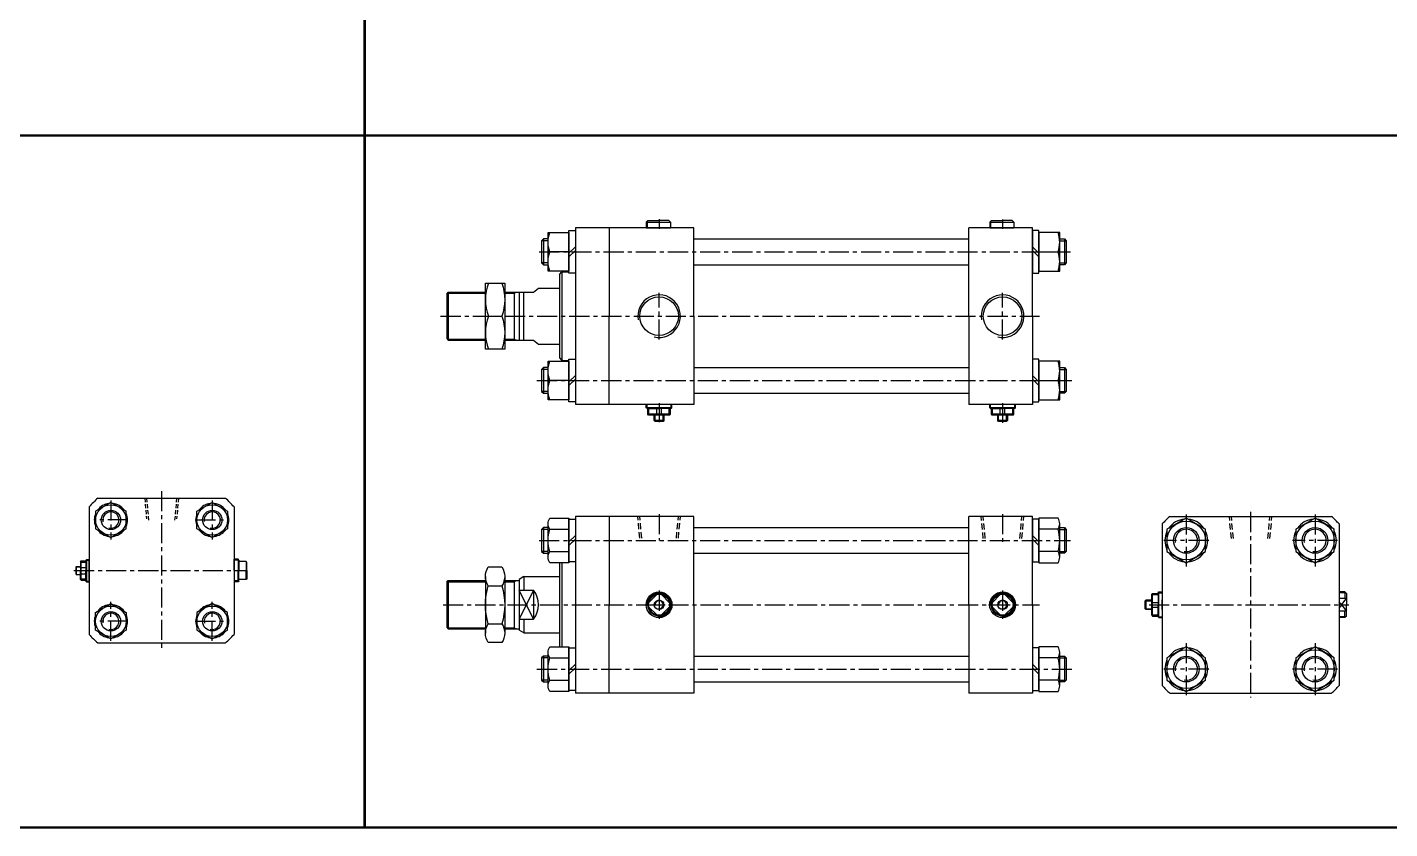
# Model space of a CAD drawing. Extents: x -819 to 29893, y -8942 to 9886.
# Drawn here: x 1827 to 2674, y 1799 to 2297 of the extents above; entities that cross this region are included whole.
import ezdxf

# ---------------------------------------------------------------- set-up
doc = ezdxf.new("R2010")
doc.units = 0
doc.header["$LTSCALE"] = 10
doc.header["$MEASUREMENT"] = 0
doc.linetypes.add('CENTER', pattern=[2, 1.25, -0.25, 0.25, -0.25])
doc.linetypes.add('HIDDEN', pattern=[0.375, 0.25, -0.125])
doc.layers.add('CENTER', color=1, linetype='CENTER')
doc.layers.add('ML', color=7, linetype='CONTINUOUS')

msp = doc.modelspace()

# ---------------------------------------------------------------- linework, layer by layer
at = {"layer": 'CENTER'}
for p, q in [((1879.2, 2002.96), (1879.2, 1978.63)), ((1942.2, 2002.96), (1942.2, 1978.63)), ((1889.75, 1990.79), (1868.65, 1990.79)), ((1931.65, 1990.79), (1952.75, 1990.79)), ((1879.2, 1915.63), (1879.2, 1939.96)), ((1942.2, 1915.63), (1942.2, 1939.96)), ((1889.75, 1927.79), (1868.65, 1927.79)), ((1931.65, 1927.79), (1952.75, 1927.79))]:
    msp.add_line(p, q, dxfattribs=at)
at = {"layer": 'ML'}
for p, q in [((2212.9, 2177.05), (2211.9, 2176.05)), ((2212.9, 2177.05), (2219.9, 2177.05)), ((2225.9, 2177.05), (2219.9, 2177.05)), ((2225.9, 2177.05), (2226.9, 2176.05)), ((2426.4, 2177.05), (2425.4, 2176.05)), ((2426.4, 2177.05), (2433.4, 2177.05)), ((2439.4, 2177.05), (2433.4, 2177.05)), ((2439.4, 2177.05), (2440.4, 2176.05)), ((2167.9, 2172.55), (2167.9, 2062.55)), ((2188.9, 2172.55), (2167.9, 2172.55)), ((2211.9, 2176.05), (2211.9, 2172.55)), ((2211.9, 2176.05), (2226.9, 2176.05)), ((2211.9, 2172.55), (2226.9, 2172.55)), ((2226.9, 2176.05), (2226.9, 2172.55)), ((2425.4, 2176.05), (2425.4, 2172.55)), ((2425.4, 2176.05), (2440.4, 2176.05)), ((2425.4, 2172.55), (2440.4, 2172.55)), ((2440.4, 2176.05), (2440.4, 2172.55)), ((2147.98, 2165.55), (2147.98, 2149.55)), ((2163.9, 2156.68), (2167.9, 2160.68)), ((2455.9, 2156.68), (2451.9, 2160.68)), ((2471.82, 2165.55), (2471.82, 2149.55)), ((2163.9, 2157.55), (2151.97, 2157.55)), ((2163.9, 2154.42), (2167.9, 2158.42)), ((2455.9, 2154.42), (2451.9, 2158.42)), ((2455.9, 2157.55), (2467.83, 2157.55)), ((2157.9, 2143.55), (2159.4, 2145.05)), ((2157.9, 2143.55), (2157.9, 2091.55)), ((2159.4, 2145.05), (2159.4, 2090.05)), ((2141.9, 2132.55), (2144.9, 2135.05)), ((2087.9, 2131.55), (2088.9, 2132.55)), ((2087.9, 2131.55), (2087.9, 2103.55)), ((2088.9, 2132.55), (2088.9, 2102.55)), ((2129.9, 2132.55), (2129.9, 2102.55)), ((2132.9, 2132.55), (2132.9, 2102.55)), ((2135.9, 2102.55), (2135.9, 2132.55)), ((2113.78, 2117.55), (2122.12, 2117.55)), ((2087.9, 2103.55), (2088.9, 2102.55)), ((2141.9, 2102.55), (2144.9, 2100.05)), ((2147.98, 2085.55), (2147.98, 2069.55)), ((2157.9, 2091.55), (2159.4, 2090.05)), ((2471.82, 2085.55), (2471.82, 2069.55)), ((2163.9, 2077.55), (2151.97, 2077.55)), ((2163.9, 2076.68), (2167.9, 2080.68)), ((2163.9, 2074.42), (2167.9, 2078.42)), ((2455.9, 2076.68), (2451.9, 2080.68)), ((2455.9, 2074.42), (2451.9, 2078.42)), ((2455.9, 2077.55), (2467.83, 2077.55)), ((2188.9, 2062.55), (2167.9, 2062.55)), ((2211.9, 2060.55), (2211.9, 2062.55)), ((2212.4, 2060.05), (2211.9, 2060.55)), ((2227.9, 2060.55), (2211.9, 2060.55)), ((2212.4, 2060.05), (2219.9, 2060.05)), ((2212.9, 2056.55), (2212.9, 2060.05)), ((2213.56, 2056.55), (2213.56, 2060.05)), ((2222.9, 2062.55), (2216.9, 2062.55)), ((2218.46, 2056.55), (2218.46, 2060.05)), ((2227.4, 2060.05), (2219.9, 2060.05)), ((2221.34, 2056.55), (2221.34, 2060.05)), ((2226.24, 2056.55), (2226.24, 2060.05)), ((2226.9, 2056.55), (2226.9, 2060.05)), ((2227.4, 2060.05), (2227.9, 2060.55)), ((2227.9, 2060.55), (2227.9, 2062.55)), ((2425.4, 2060.55), (2425.4, 2062.55)), ((2425.9, 2060.05), (2425.4, 2060.55)), ((2441.4, 2060.55), (2425.4, 2060.55)), ((2425.9, 2060.05), (2433.4, 2060.05)), ((2426.4, 2056.55), (2426.4, 2060.05)), ((2427.06, 2056.55), (2427.06, 2060.05)), ((2436.4, 2062.55), (2430.4, 2062.55)), ((2431.96, 2056.55), (2431.96, 2060.05)), ((2440.9, 2060.05), (2433.4, 2060.05)), ((2434.84, 2056.55), (2434.84, 2060.05)), ((2439.74, 2056.55), (2439.74, 2060.05)), ((2440.4, 2056.55), (2440.4, 2060.05)), ((2440.9, 2060.05), (2441.4, 2060.55)), ((2441.4, 2060.55), (2441.4, 2062.55)), ((2213.4, 2056.05), (2212.9, 2056.55)), ((2226.9, 2056.55), (2212.9, 2056.55)), ((2219.9, 2056.05), (2213.4, 2056.05)), ((2216.9, 2052.59), (2216.9, 2056.05)), ((2222.9, 2052.59), (2216.9, 2052.59)), ((2217.44, 2052.05), (2216.9, 2052.59)), ((2222.36, 2052.05), (2217.44, 2052.05)), ((2226.4, 2056.05), (2219.9, 2056.05)), ((2222.9, 2052.59), (2222.36, 2052.05)), ((2222.9, 2056.05), (2222.9, 2052.59)), ((2226.4, 2056.05), (2226.9, 2056.55)), ((2426.9, 2056.05), (2426.4, 2056.55)), ((2440.4, 2056.55), (2426.4, 2056.55)), ((2433.4, 2056.05), (2426.9, 2056.05)), ((2430.4, 2052.59), (2430.4, 2056.05)), ((2436.4, 2052.59), (2430.4, 2052.59)), ((2430.94, 2052.05), (2430.4, 2052.59)), ((2435.86, 2052.05), (2430.94, 2052.05)), ((2439.9, 2056.05), (2433.4, 2056.05)), ((2436.4, 2052.59), (2435.86, 2052.05)), ((2436.4, 2056.05), (2436.4, 2052.59)), ((2439.9, 2056.05), (2440.4, 2056.55)), ((1865.7, 1998.98), (1865.7, 1919.61)), ((1871.01, 2004.29), (1950.38, 2004.29)), ((1955.7, 1998.98), (1955.7, 1919.61)), ((2188.9, 1993.05), (2167.9, 1993.05)), ((2167.9, 1993.05), (2167.9, 1883.05)), ((2537.32, 1993.05), (2637.82, 1993.05)), ((2147.98, 1986.05), (2147.98, 1970.05)), ((2150.9, 1967.65), (2150.9, 1988.44)), ((2151.97, 1984.98), (2163.9, 1984.98)), ((2467.83, 1984.98), (2455.9, 1984.98)), ((2468.9, 1967.65), (2468.9, 1988.44)), ((2471.82, 1986.05), (2471.82, 1970.05)), ((2532.57, 1988.3), (2532.57, 1887.8)), ((2642.57, 1988.3), (2642.57, 1887.8)), ((2163.9, 1977.18), (2167.9, 1981.18)), ((2163.9, 1974.92), (2167.9, 1978.92)), ((2455.9, 1977.18), (2451.9, 1981.18)), ((2455.9, 1974.92), (2451.9, 1978.92)), ((1860.2, 1964.79), (1860.7, 1965.29)), ((1860.2, 1964.79), (1860.2, 1959.29)), ((1860.7, 1965.29), (1863.7, 1965.29)), ((1860.7, 1953.29), (1860.7, 1965.29)), ((1863.7, 1965.79), (1864.2, 1966.29)), ((1863.7, 1965.79), (1863.7, 1959.29)), ((1864.2, 1966.29), (1865.7, 1966.29)), ((1864.2, 1952.29), (1864.2, 1966.29)), ((1865.7, 1953.29), (1865.7, 1965.29)), ((1865.7, 1953.29), (1865.7, 1965.29)), ((1865.7, 1953.29), (1865.7, 1965.29)), ((1958.2, 1966.37), (1955.7, 1966.37)), ((1955.7, 1959.37), (1955.7, 1966.37)), ((1955.7, 1964.79), (1955.7, 1953.79)), ((1955.7, 1964.79), (1955.7, 1953.79)), ((1958.7, 1965.87), (1958.2, 1966.37)), ((1958.2, 1966.37), (1958.2, 1959.37)), ((1958.7, 1965.87), (1958.7, 1959.37)), ((1963.2, 1964.87), (1958.7, 1964.87)), ((1963.7, 1964.37), (1963.2, 1964.87)), ((1963.2, 1964.87), (1963.2, 1959.37)), ((2151.97, 1971.12), (2163.9, 1971.12)), ((2467.83, 1971.12), (2455.9, 1971.12)), ((1857.7, 1961.67), (1857.82, 1961.79)), ((1857.7, 1956.92), (1857.7, 1961.67)), ((1857.7, 1956.92), (1857.82, 1956.79)), ((1857.82, 1961.79), (1860.2, 1961.79)), ((1857.82, 1956.79), (1857.82, 1961.79)), ((1857.82, 1956.79), (1860.2, 1956.79)), ((1860.2, 1953.79), (1860.2, 1959.29)), ((1860.7, 1964.45), (1863.7, 1964.45)), ((1860.7, 1961.21), (1863.7, 1961.21)), ((1860.7, 1957.38), (1863.7, 1957.38)), ((1863.7, 1952.79), (1863.7, 1959.29)), ((1865.7, 1956.79), (1865.7, 1961.79)), ((1865.7, 1956.79), (1865.7, 1961.79)), ((1955.7, 1959.37), (1955.7, 1952.37)), ((1958.2, 1952.37), (1958.2, 1959.37)), ((1958.7, 1952.87), (1958.7, 1959.37)), ((1963.2, 1953.87), (1963.2, 1959.37)), ((1963.7, 1959.37), (1963.7, 1964.37)), ((1963.7, 1959.37), (1963.7, 1954.37)), ((2157.9, 1964.19), (2157.9, 1911.9)), ((2159.4, 1964.19), (2159.4, 1911.9)), ((1860.2, 1953.79), (1860.7, 1953.29)), ((1860.7, 1954.14), (1863.7, 1954.14)), ((1860.7, 1953.29), (1863.7, 1953.29)), ((1863.7, 1952.79), (1864.2, 1952.29)), ((1864.2, 1952.29), (1865.7, 1952.29)), ((1958.2, 1952.37), (1955.7, 1952.37)), ((1958.7, 1952.87), (1958.2, 1952.37)), ((1963.2, 1953.87), (1958.7, 1953.87)), ((1963.7, 1954.37), (1963.2, 1953.87)), ((2087.9, 1952.05), (2088.9, 1953.05)), ((2087.9, 1952.05), (2087.9, 1924.05)), ((2088.9, 1953.05), (2088.9, 1923.05)), ((2111.95, 1955.67), (2111.95, 1920.42)), ((2113.77, 1949.8), (2122.13, 1949.8)), ((2123.95, 1955.67), (2123.95, 1920.42)), ((2129.9, 1953.05), (2129.9, 1923.05)), ((2135.9, 1955.55), (2132.9, 1953.81)), ((2132.9, 1953.81), (2132.9, 1922.28)), ((2135.9, 1955.55), (2135.9, 1947.06)), ((2132.9, 1947.06), (2141.9, 1947.06)), ((2141.9, 1947.06), (2141.9, 1929.03)), ((2213.56, 1939.49), (2218.46, 1944.39)), ((2221.34, 1944.39), (2226.24, 1939.49)), ((2427.06, 1939.49), (2431.96, 1944.39)), ((2434.84, 1944.39), (2439.74, 1939.49)), ((2522.07, 1940.51), (2522.61, 1941.05)), ((2522.07, 1935.59), (2522.07, 1940.51)), ((2522.61, 1935.05), (2522.61, 1941.05)), ((2522.61, 1941.05), (2526.07, 1941.05)), ((2526.07, 1944.55), (2526.57, 1945.05)), ((2526.07, 1938.05), (2526.07, 1944.55)), ((2526.57, 1945.05), (2530.07, 1945.05)), ((2526.57, 1931.05), (2526.57, 1945.05)), ((2526.57, 1944.39), (2530.07, 1944.39)), ((2526.57, 1939.49), (2530.07, 1939.49)), ((2530.07, 1945.55), (2530.57, 1946.05)), ((2530.07, 1945.55), (2530.07, 1938.05)), ((2530.57, 1946.05), (2532.57, 1946.05)), ((2530.57, 1930.05), (2530.57, 1946.05)), ((2532.57, 1935.05), (2532.57, 1941.05)), ((2646.07, 1946.05), (2642.57, 1946.05)), ((2642.57, 1946.05), (2642.57, 1930.05)), ((2647.07, 1941.92), (2642.57, 1941.92)), ((2647.07, 1945.05), (2646.07, 1946.05)), ((2646.07, 1946.05), (2646.07, 1941.92)), ((2647.07, 1945.05), (2647.07, 1938.05)), ((2213.56, 1936.61), (2218.46, 1931.71)), ((2221.34, 1931.71), (2226.24, 1936.61)), ((2427.06, 1936.61), (2431.96, 1931.71)), ((2434.84, 1931.71), (2439.74, 1936.61)), ((2522.61, 1935.05), (2522.07, 1935.59)), ((2526.07, 1935.05), (2522.61, 1935.05)), ((2526.07, 1931.55), (2526.07, 1938.05)), ((2526.07, 1931.55), (2526.57, 1931.05)), ((2526.57, 1936.61), (2530.07, 1936.61)), ((2526.57, 1931.71), (2530.07, 1931.71)), ((2526.57, 1931.05), (2530.07, 1931.05)), ((2530.07, 1930.55), (2530.07, 1938.05)), ((2647.07, 1934.17), (2642.57, 1934.17)), ((2646.07, 1930.05), (2646.07, 1934.17)), ((2647.07, 1931.05), (2646.07, 1930.05)), ((2647.07, 1931.05), (2647.07, 1938.05)), ((2087.9, 1924.05), (2088.9, 1923.05)), ((2113.77, 1926.3), (2122.13, 1926.3)), ((2132.9, 1929.03), (2141.9, 1929.03)), ((2135.9, 1920.55), (2132.9, 1922.28)), ((2135.9, 1929.03), (2135.9, 1920.55)), ((2530.07, 1930.55), (2530.57, 1930.05)), ((2530.57, 1930.05), (2532.57, 1930.05)), ((2646.07, 1930.05), (2642.57, 1930.05)), ((1871.01, 1914.29), (1950.38, 1914.29)), ((2147.98, 1906.05), (2147.98, 1890.05)), ((2150.9, 1887.65), (2150.9, 1908.44)), ((2468.9, 1887.65), (2468.9, 1908.44)), ((2471.82, 1906.05), (2471.82, 1890.05)), ((2151.97, 1904.98), (2163.9, 1904.98)), ((2163.9, 1897.18), (2167.9, 1901.18)), ((2163.9, 1894.92), (2167.9, 1898.92)), ((2455.9, 1897.18), (2451.9, 1901.18)), ((2455.9, 1894.92), (2451.9, 1898.92)), ((2467.83, 1904.98), (2455.9, 1904.98)), ((2151.97, 1891.12), (2163.9, 1891.12)), ((2467.83, 1891.12), (2455.9, 1891.12)), ((2188.9, 1883.05), (2167.9, 1883.05)), ((2537.32, 1883.05), (2637.82, 1883.05))]:
    msp.add_line(p, q, dxfattribs=at)
at = {"layer": 'ML', "color": 2}
for p, q in [((2212.4, 2176.55), (2212.4, 2172.55)), ((2425.9, 2176.55), (2425.9, 2172.55)), ((2150.9, 2164.47), (2146.9, 2164.47)), ((2468.9, 2164.47), (2472.9, 2164.47)), ((2150.9, 2150.63), (2146.9, 2150.63)), ((2468.9, 2150.63), (2472.9, 2150.63)), ((2129.9, 2131.8), (2131.2, 2132.55)), ((2129.9, 2103.3), (2131.2, 2102.55)), ((2150.9, 2084.47), (2146.9, 2084.47)), ((2468.9, 2084.47), (2472.9, 2084.47)), ((2150.9, 2070.63), (2146.9, 2070.63)), ((2468.9, 2070.63), (2472.9, 2070.63)), ((2212.4, 2060.05), (2212.4, 2062.55)), ((2227.4, 2060.05), (2227.4, 2062.55)), ((2425.9, 2060.05), (2425.9, 2062.55)), ((2440.9, 2060.05), (2440.9, 2062.55)), ((2217.44, 2052.05), (2217.44, 2056.05)), ((2222.36, 2052.05), (2222.36, 2056.05)), ((2430.94, 2052.05), (2430.94, 2056.05)), ((2435.86, 2052.05), (2435.86, 2056.05)), ((2150.9, 1984.96), (2146.9, 1984.96)), ((2468.9, 1984.96), (2472.9, 1984.96)), ((1863.7, 1965.79), (1865.7, 1965.79)), ((1958.7, 1965.87), (1955.7, 1965.87)), ((2150.9, 1971.13), (2146.9, 1971.13)), ((2468.9, 1971.13), (2472.9, 1971.13)), ((1857.7, 1961.67), (1860.2, 1961.67)), ((1857.7, 1956.92), (1860.2, 1956.92)), ((1863.7, 1952.79), (1865.7, 1952.79)), ((1958.7, 1952.87), (1955.7, 1952.87)), ((2129.9, 1952.3), (2131.2, 1953.05)), ((2141.9, 1947.06), (2132.9, 1929.03)), ((2141.9, 1929.03), (2132.9, 1947.06)), ((2522.07, 1940.51), (2526.07, 1940.51)), ((2530.07, 1945.55), (2532.57, 1945.55)), ((2646.57, 1945.55), (2642.57, 1945.55)), ((2644.07, 1938.05), (2642.57, 1939.98)), ((2644.07, 1938.05), (2647.07, 1941.92)), ((2522.07, 1935.59), (2526.07, 1935.59)), ((2644.07, 1938.05), (2642.57, 1936.11)), ((2644.07, 1938.05), (2647.07, 1934.17)), ((2129.9, 1923.8), (2131.2, 1923.05)), ((2530.07, 1930.55), (2532.57, 1930.55)), ((2646.57, 1930.55), (2642.57, 1930.55)), ((2150.9, 1904.96), (2146.9, 1904.96)), ((2468.9, 1904.96), (2472.9, 1904.96)), ((2150.9, 1891.13), (2146.9, 1891.13)), ((2468.9, 1891.13), (2472.9, 1891.13))]:
    msp.add_line(p, q, dxfattribs=at)
at = {"layer": 'ML', "color": 1, "linetype": 'CENTER'}
for p, q in [((2219.9, 2177.78), (2219.9, 2171.8)), ((2433.4, 2177.67), (2433.4, 2171.8)), ((2145.39, 2157.55), (2475.63, 2157.55)), ((2219.9, 2102.98), (2219.9, 2132.13)), ((2433.4, 2102.98), (2433.4, 2132.13)), ((2084.1, 2117.55), (2456.29, 2117.55)), ((2143.96, 2077.55), (2478.06, 2077.55)), ((2219.9, 2063.44), (2219.9, 2051.55)), ((2433.4, 2063.44), (2433.4, 2051.11)), ((1910.7, 2008.79), (1910.7, 1909.79)), ((2219.9, 1994.45), (2219.9, 1978.04)), ((2433.4, 1994.42), (2433.4, 1977.1)), ((2547.57, 1994.16), (2547.57, 1961.94)), ((2587.57, 1995.8), (2587.57, 1880.3)), ((2627.57, 1994.16), (2627.57, 1961.94)), ((2145.39, 1978.05), (2475.63, 1978.05)), ((2561.53, 1978.05), (2533.61, 1978.05)), ((2641.53, 1978.05), (2613.61, 1978.05)), ((1856.24, 1959.29), (1963.08, 1959.29)), ((2219.9, 1946.85), (2219.9, 1929.25)), ((2433.4, 1946.85), (2433.4, 1929.25)), ((2085.69, 1938.05), (2456.29, 1938.05)), ((2211.1, 1938.05), (2228.7, 1938.05)), ((2424.6, 1938.05), (2442.2, 1938.05)), ((2524.4, 1938.05), (2648.51, 1938.05)), ((2547.57, 1914.16), (2547.57, 1881.94)), ((2627.57, 1914.16), (2627.57, 1881.94)), ((2143.96, 1898.05), (2478.06, 1898.05)), ((2561.53, 1898.05), (2533.61, 1898.05)), ((2641.53, 1898.05), (2613.61, 1898.05))]:
    msp.add_line(p, q, dxfattribs=at)
at = {"layer": 'ML', "color": 7}
for p, q in [((2241.4, 2172.55), (2188.9, 2172.55)), ((2188.9, 2172.55), (2188.9, 2117.55)), ((2241.4, 2117.55), (2241.4, 2172.55)), ((2451.9, 2172.55), (2412.4, 2172.55)), ((2412.4, 2117.55), (2412.4, 2172.55)), ((2451.9, 2117.55), (2451.9, 2172.55)), ((2188.9, 2062.55), (2188.9, 2117.55)), ((2241.4, 2117.55), (2241.4, 2062.55)), ((2412.4, 2117.55), (2412.4, 2062.55)), ((2451.9, 2117.55), (2451.9, 2062.55)), ((2241.4, 2062.55), (2188.9, 2062.55)), ((2451.9, 2062.55), (2412.4, 2062.55)), ((2241.4, 1993.05), (2188.9, 1993.05)), ((2188.9, 1993.05), (2188.9, 1938.05)), ((2241.4, 1938.05), (2241.4, 1993.05)), ((2451.9, 1993.05), (2412.4, 1993.05)), ((2412.4, 1938.05), (2412.4, 1993.05)), ((2451.9, 1938.05), (2451.9, 1993.05)), ((2188.9, 1883.05), (2188.9, 1938.05)), ((2241.4, 1938.05), (2241.4, 1883.05)), ((2412.4, 1938.05), (2412.4, 1883.05)), ((2451.9, 1938.05), (2451.9, 1883.05)), ((2241.4, 1883.05), (2188.9, 1883.05)), ((2451.9, 1883.05), (2412.4, 1883.05))]:
    msp.add_line(p, q, dxfattribs=at)
at = {"layer": 'ML', "color": 7, "linetype": 'Continuous'}
for p, q in [((2241.4, 2165.55), (2412.4, 2165.55)), ((2159.4, 2145.05), (2163.9, 2145.05)), ((2241.4, 2149.55), (2412.4, 2149.55)), ((2144.9, 2135.05), (2157.9, 2135.05)), ((2088.9, 2132.55), (2111.95, 2132.55)), ((2123.95, 2132.55), (2141.9, 2132.55)), ((2088.9, 2102.55), (2111.95, 2102.55)), ((2123.95, 2102.55), (2141.9, 2102.55)), ((2144.9, 2100.05), (2157.9, 2100.05)), ((2159.4, 2090.05), (2163.9, 2090.05)), ((2241.4, 2085.55), (2412.4, 2085.55)), ((2241.4, 2069.55), (2412.4, 2069.55)), ((2241.4, 1986.05), (2412.4, 1986.05)), ((2241.4, 1970.05), (2412.4, 1970.05)), ((2088.9, 1953.05), (2111.95, 1953.05)), ((2123.95, 1953.05), (2132.9, 1953.05)), ((2135.9, 1955.55), (2157.9, 1955.55)), ((2088.9, 1923.05), (2111.95, 1923.05)), ((2123.95, 1923.05), (2132.9, 1923.05)), ((2135.9, 1920.55), (2157.9, 1920.55)), ((2241.4, 1906.05), (2412.4, 1906.05)), ((2241.4, 1890.05), (2412.4, 1890.05))]:
    msp.add_line(p, q, dxfattribs=at)
at = {"layer": 'ML', "color": 2, "linetype": 'Continuous'}
for p, q in [((2088.15, 2131.8), (2111.95, 2131.8)), ((2123.95, 2131.8), (2129.9, 2131.8)), ((2088.15, 2103.3), (2111.95, 2103.3)), ((2123.95, 2103.3), (2129.9, 2103.3)), ((2088.15, 1952.3), (2111.95, 1952.3)), ((2123.95, 1952.3), (2129.9, 1952.3)), ((2088.15, 1923.8), (2111.95, 1923.8)), ((2123.95, 1923.8), (2129.9, 1923.8))]:
    msp.add_line(p, q, dxfattribs=at)
at = {"layer": 'ML', "color": 6, "linetype": 'HIDDEN'}
for p, q in [((1900.22, 2004.29), (1901.34, 1991.45)), ((1901.38, 2004.29), (1902.61, 1990.29)), ((1920.01, 2004.29), (1918.79, 1990.29)), ((1921.17, 2004.29), (1920.05, 1991.45))]:
    msp.add_line(p, q, dxfattribs=at)
at = {"layer": 'ML', "color": 6, "linetype": 'HIDDEN', "ltscale": 1.5}
for p, q in [((2207.9, 1979.39), (2206.65, 1993.05)), ((2209.15, 1979.39), (2207.9, 1993.05)), ((2230.65, 1979.39), (2231.9, 1993.05)), ((2231.9, 1979.39), (2233.15, 1993.05)), ((2421.4, 1979.36), (2420.15, 1993.01)), ((2422.65, 1979.36), (2421.4, 1993.01)), ((2444.15, 1979.36), (2445.4, 1993.01)), ((2445.4, 1979.36), (2446.65, 1993.01)), ((2575.57, 1979.36), (2574.32, 1993.01)), ((2576.82, 1979.36), (2575.57, 1993.01)), ((2598.32, 1979.36), (2599.57, 1993.01)), ((2599.57, 1979.36), (2600.82, 1993.01))]:
    msp.add_line(p, q, dxfattribs=at)
at = {"layer": 'ML', "const_width": 1.5}
for points in [[(1366.43, 2660.18), (2036.9, 2660.18), (2036.9, 1799.5)], [(1366.43, 2229.84), (2036.9, 2229.84)], [(2036.9, 2229.84), (2722.1, 2229.84)], [(1366.43, 1799.5), (2036.9, 1799.5)], [(2036.9, 1799.5), (2722.1, 1799.5)]]:
    msp.add_lwpolyline(points, dxfattribs=at)
at = {"layer": 'ML'}
for points in [[(2151.97, 2145.55, -0.178633), (2151.97, 2157.55, -0.178633), (2151.97, 2169.55)], [(2467.83, 2145.55, 0.178633), (2467.83, 2157.55, 0.178633), (2467.83, 2169.55)], [(2113.78, 2138.05, 0.178633), (2113.78, 2117.55, 0.178633), (2113.78, 2097.05)], [(2122.12, 2138.05, -0.178633), (2122.12, 2117.55, -0.178633), (2122.12, 2097.05)], [(2151.97, 2065.55, -0.178633), (2151.97, 2077.55, -0.178633), (2151.97, 2089.55)], [(2467.83, 2065.55, 0.178633), (2467.83, 2077.55, 0.178633), (2467.83, 2089.55)], [(2163.9, 1964.19), (2151.97, 1964.19, -0.309401), (2151.97, 1971.12, -0.154701), (2151.97, 1984.98, -0.309401), (2151.97, 1991.9), (2163.9, 1991.9), (2163.9, 1964.19)], [(2455.9, 1964.19), (2467.83, 1964.19, 0.309401), (2467.83, 1971.12, 0.154701), (2467.83, 1984.98, 0.309401), (2467.83, 1991.9), (2455.9, 1991.9), (2455.9, 1964.19)], [(2113.77, 1949.8, -0.309401), (2113.77, 1961.55), (2122.13, 1961.55, -0.309401), (2122.13, 1949.8, -0.154701), (2122.13, 1926.3, -0.309401), (2122.13, 1914.55), (2113.77, 1914.55, -0.309401), (2113.77, 1926.3, -0.154701), (2113.77, 1949.8, 0.178633)], [(2163.9, 1884.19), (2151.97, 1884.19, -0.309401), (2151.97, 1891.12, -0.154701), (2151.97, 1904.98, -0.309401), (2151.97, 1911.9), (2163.9, 1911.9), (2163.9, 1884.19)], [(2455.9, 1884.19), (2467.83, 1884.19, 0.309401), (2467.83, 1891.12, 0.154701), (2467.83, 1904.98, 0.309401), (2467.83, 1911.9), (2455.9, 1911.9), (2455.9, 1884.19)]]:
    msp.add_lwpolyline(points, format="xyb", dxfattribs=at)
for points in [[(2163.9, 2145.55), (2150.9, 2145.55), (2150.9, 2169.55), (2163.9, 2169.55)], [(2455.9, 2145.55), (2468.9, 2145.55), (2468.9, 2169.55), (2455.9, 2169.55)], [(2111.95, 2138.05), (2123.96, 2138.05), (2123.96, 2097.05), (2111.95, 2097.05)], [(2163.9, 2065.55), (2150.9, 2065.55), (2150.9, 2089.55), (2163.9, 2089.55)], [(2455.9, 2065.55), (2468.9, 2065.55), (2468.9, 2089.55), (2455.9, 2089.55)]]:
    msp.add_lwpolyline(points, close=True, dxfattribs=at)
for points in [[(2167.9, 2170.85), (2167.9, 2144.25), (2163.9, 2144.25), (2163.9, 2170.85), (2167.9, 2170.85)], [(2451.9, 2170.85), (2451.9, 2144.25), (2455.9, 2144.25), (2455.9, 2170.85), (2451.9, 2170.85)], [(2150.9, 2165.55), (2147.98, 2165.55), (2146.9, 2164.47), (2146.9, 2150.63), (2147.98, 2149.55), (2150.9, 2149.55)], [(2468.9, 2165.55), (2471.82, 2165.55), (2472.9, 2164.47), (2472.9, 2150.63), (2471.82, 2149.55), (2468.9, 2149.55)], [(2150.9, 2085.55), (2147.98, 2085.55), (2146.9, 2084.47), (2146.9, 2070.63), (2147.98, 2069.55), (2150.9, 2069.55)], [(2167.9, 2090.85), (2167.9, 2064.25), (2163.9, 2064.25), (2163.9, 2090.85), (2167.9, 2090.85)], [(2451.9, 2090.85), (2451.9, 2064.25), (2455.9, 2064.25), (2455.9, 2090.85), (2451.9, 2090.85)], [(2468.9, 2085.55), (2471.82, 2085.55), (2472.9, 2084.47), (2472.9, 2070.63), (2471.82, 2069.55), (2468.9, 2069.55)], [(1869.7, 1996.28), (1869.7, 1985.31), (1879.2, 1979.82), (1888.7, 1985.31), (1888.7, 1996.28), (1879.2, 2001.76), (1869.7, 1996.28)], [(1951.7, 1996.28), (1951.7, 1985.31), (1942.2, 1979.82), (1932.7, 1985.31), (1932.7, 1996.28), (1942.2, 2001.76), (1951.7, 1996.28)], [(2167.9, 1991.35), (2167.9, 1964.75), (2163.9, 1964.75), (2163.9, 1991.35), (2167.9, 1991.35)], [(2451.9, 1991.35), (2451.9, 1964.75), (2455.9, 1964.75), (2455.9, 1991.35), (2451.9, 1991.35)], [(2535.57, 1984.98), (2535.57, 1971.12), (2547.57, 1964.19), (2559.57, 1971.12), (2559.57, 1984.98), (2547.57, 1991.9), (2535.57, 1984.98)], [(2615.57, 1984.98), (2615.57, 1971.12), (2627.57, 1964.19), (2639.57, 1971.12), (2639.57, 1984.98), (2627.57, 1991.9), (2615.57, 1984.98)], [(2150.9, 1986.05), (2147.98, 1986.05), (2146.9, 1984.96), (2146.9, 1971.13), (2147.98, 1970.05), (2150.9, 1970.05)], [(2468.9, 1986.05), (2471.82, 1986.05), (2472.9, 1984.96), (2472.9, 1971.13), (2471.82, 1970.05), (2468.9, 1970.05)], [(1869.7, 1922.31), (1869.7, 1933.28), (1879.2, 1938.76), (1888.7, 1933.28), (1888.7, 1922.31), (1879.2, 1916.82), (1869.7, 1922.31)], [(1951.7, 1922.31), (1951.7, 1933.28), (1942.2, 1938.76), (1932.7, 1933.28), (1932.7, 1922.31), (1942.2, 1916.82), (1951.7, 1922.31)], [(2150.9, 1906.05), (2147.98, 1906.05), (2146.9, 1904.96), (2146.9, 1891.13), (2147.98, 1890.05), (2150.9, 1890.05)], [(2167.9, 1911.35), (2167.9, 1884.75), (2163.9, 1884.75), (2163.9, 1911.35), (2167.9, 1911.35)], [(2451.9, 1911.35), (2451.9, 1884.75), (2455.9, 1884.75), (2455.9, 1911.35), (2451.9, 1911.35)], [(2468.9, 1906.05), (2471.82, 1906.05), (2472.9, 1904.96), (2472.9, 1891.13), (2471.82, 1890.05), (2468.9, 1890.05)], [(2535.57, 1904.98), (2535.57, 1891.12), (2547.57, 1884.19), (2559.57, 1891.12), (2559.57, 1904.98), (2547.57, 1911.9), (2535.57, 1904.98)], [(2615.57, 1904.98), (2615.57, 1891.12), (2627.57, 1884.19), (2639.57, 1891.12), (2639.57, 1904.98), (2627.57, 1911.9), (2615.57, 1904.98)]]:
    msp.add_lwpolyline(points, dxfattribs=at)
for centre, radius in [((2219.9, 2117.55), 12), ((2433.4, 2117.55), 12), ((1879.2, 1990.79), 9.5), ((1942.2, 1990.79), 9.5), ((1879.2, 1990.79), 6), ((1942.2, 1990.79), 6), ((2547.57, 1978.05), 12), ((2627.57, 1978.05), 12), ((2547.57, 1978.05), 8), ((2627.57, 1978.05), 8), ((2219.9, 1938.05), 8), ((2219.9, 1938.05), 7), ((2219.9, 1938.05), 6.5), ((2219.9, 1938.05), 3), ((2433.4, 1938.05), 8), ((2433.4, 1938.05), 7), ((2433.4, 1938.05), 6.5), ((2433.4, 1938.05), 3), ((1879.2, 1927.79), 9.5), ((1879.2, 1927.79), 6), ((1942.2, 1927.79), 9.5), ((1942.2, 1927.79), 6), ((2547.57, 1898.05), 12), ((2547.57, 1898.05), 8), ((2627.57, 1898.05), 12), ((2627.57, 1898.05), 8)]:
    msp.add_circle(centre, radius, dxfattribs=at)
at = {"layer": 'ML', "color": 2}
for centre, radius, start, end in [((2219.9, 2117.55), 13.25, 256.74233, 190.09215), ((2433.4, 2117.55), 13.25, 256.74233, 190.09215), ((1879.2, 1990.79), 5.05, 255.74055, 192.40823), ((1942.2, 1990.79), 5.05, 255.79859, 191.44281), ((2547.57, 1978.05), 6.92, 258.39447, 189.73298), ((2627.57, 1978.05), 6.92, 258.39447, 189.73298), ((2219.9, 1938.05), 7.5, 265.87112, 183.97636), ((2219.9, 1938.05), 2.5, 255.98374, 187.80237), ((2433.4, 1938.05), 7.5, 265.87112, 183.97636), ((2433.4, 1938.05), 2.5, 255.98374, 187.80237), ((1879.2, 1927.79), 5.05, 255.61628, 190.96525), ((1942.2, 1927.79), 5.05, 254.96892, 192.51124), ((2547.57, 1898.05), 6.92, 258.39447, 189.73298), ((2627.57, 1898.05), 6.92, 258.39447, 189.73298)]:
    msp.add_arc(centre, radius, start, end, dxfattribs=at)
at = {"layer": 'ML'}
for centre, radius, start, end in [((1910.7, 1959.29), 60, 131.40962, 138.59038), ((1879.2, 1990.79), 10.3, 97.26914, 142.73086), ((1879.2, 1990.79), 10.3, 37.26914, 82.73086), ((1942.2, 1990.79), 10.3, 97.26914, 142.73086), ((1942.2, 1990.79), 10.3, 37.26914, 82.73086), ((1910.7, 1959.29), 60, 41.40962, 48.59038), ((1879.2, 1990.79), 10.3, 157.26914, 202.73086), ((1879.2, 1990.79), 10.3, 337.26914, 22.73086), ((1942.2, 1990.79), 10.3, 157.26914, 202.73086), ((1942.2, 1990.79), 10.3, 337.26914, 22.73086), ((2587.57, 1938.05), 74.5, 132.41702, 137.58298), ((2547.57, 1978.05), 13.3, 94.45616, 145.54384), ((2547.57, 1978.05), 13.3, 34.45616, 85.54384), ((2627.57, 1978.05), 13.3, 94.45616, 145.54384), ((2627.57, 1978.05), 13.3, 34.45616, 85.54384), ((2587.57, 1938.05), 74.5, 42.41702, 47.58298), ((1879.2, 1990.79), 10.3, 217.26914, 262.73086), ((1879.2, 1990.79), 10.3, 277.26914, 322.73086), ((1942.2, 1990.79), 10.3, 217.26914, 262.73086), ((1942.2, 1990.79), 10.3, 277.26914, 322.73086), ((2547.57, 1978.05), 13.3, 154.45616, 205.54384), ((2547.57, 1978.05), 13.3, 334.45616, 25.54384), ((2627.57, 1978.05), 13.3, 154.45616, 205.54384), ((2627.57, 1978.05), 13.3, 334.45616, 25.54384), ((2547.57, 1978.05), 13.3, 214.45616, 265.54384), ((2547.57, 1978.05), 13.3, 274.45616, 325.54384), ((2627.57, 1978.05), 13.3, 214.45616, 265.54384), ((2627.57, 1978.05), 13.3, 274.45616, 325.54384), ((2129.86, 1938.05), 15.04, 323.18304, 36.81696), ((1879.2, 1927.79), 10.3, 157.26914, 202.73086), ((1879.2, 1927.79), 10.3, 97.26914, 142.73086), ((1879.2, 1927.79), 10.3, 37.26914, 82.73086), ((1879.2, 1927.79), 10.3, 337.26914, 22.73086), ((1942.2, 1927.79), 10.3, 157.26914, 202.73086), ((1942.2, 1927.79), 10.3, 97.26914, 142.73086), ((1942.2, 1927.79), 10.3, 37.26914, 82.73086), ((1942.2, 1927.79), 10.3, 337.26914, 22.73086), ((1910.7, 1959.29), 60, 221.40962, 228.59038), ((1879.2, 1927.79), 10.3, 217.26914, 262.73086), ((1879.2, 1927.79), 10.3, 277.26914, 322.73086), ((1942.2, 1927.79), 10.3, 217.26914, 262.73086), ((1942.2, 1927.79), 10.3, 277.26914, 322.73086), ((1910.7, 1959.29), 60, 311.40962, 318.59038), ((2547.57, 1898.05), 13.3, 94.45616, 145.54384), ((2547.57, 1898.05), 13.3, 34.45616, 85.54384), ((2627.57, 1898.05), 13.3, 94.45616, 145.54384), ((2627.57, 1898.05), 13.3, 34.45616, 85.54384), ((2547.57, 1898.05), 13.3, 154.45616, 205.54384), ((2547.57, 1898.05), 13.3, 334.45616, 25.54384), ((2627.57, 1898.05), 13.3, 154.45616, 205.54384), ((2627.57, 1898.05), 13.3, 334.45616, 25.54384), ((2547.57, 1898.05), 13.3, 214.45616, 265.54384), ((2547.57, 1898.05), 13.3, 274.45616, 325.54384), ((2627.57, 1898.05), 13.3, 214.45616, 265.54384), ((2627.57, 1898.05), 13.3, 274.45616, 325.54384), ((2587.57, 1938.05), 74.5, 222.41702, 227.58298), ((2587.57, 1938.05), 74.5, 312.41702, 317.58298)]:
    msp.add_arc(centre, radius, start, end, dxfattribs=at)

doc.saveas('drawing.dxf')
